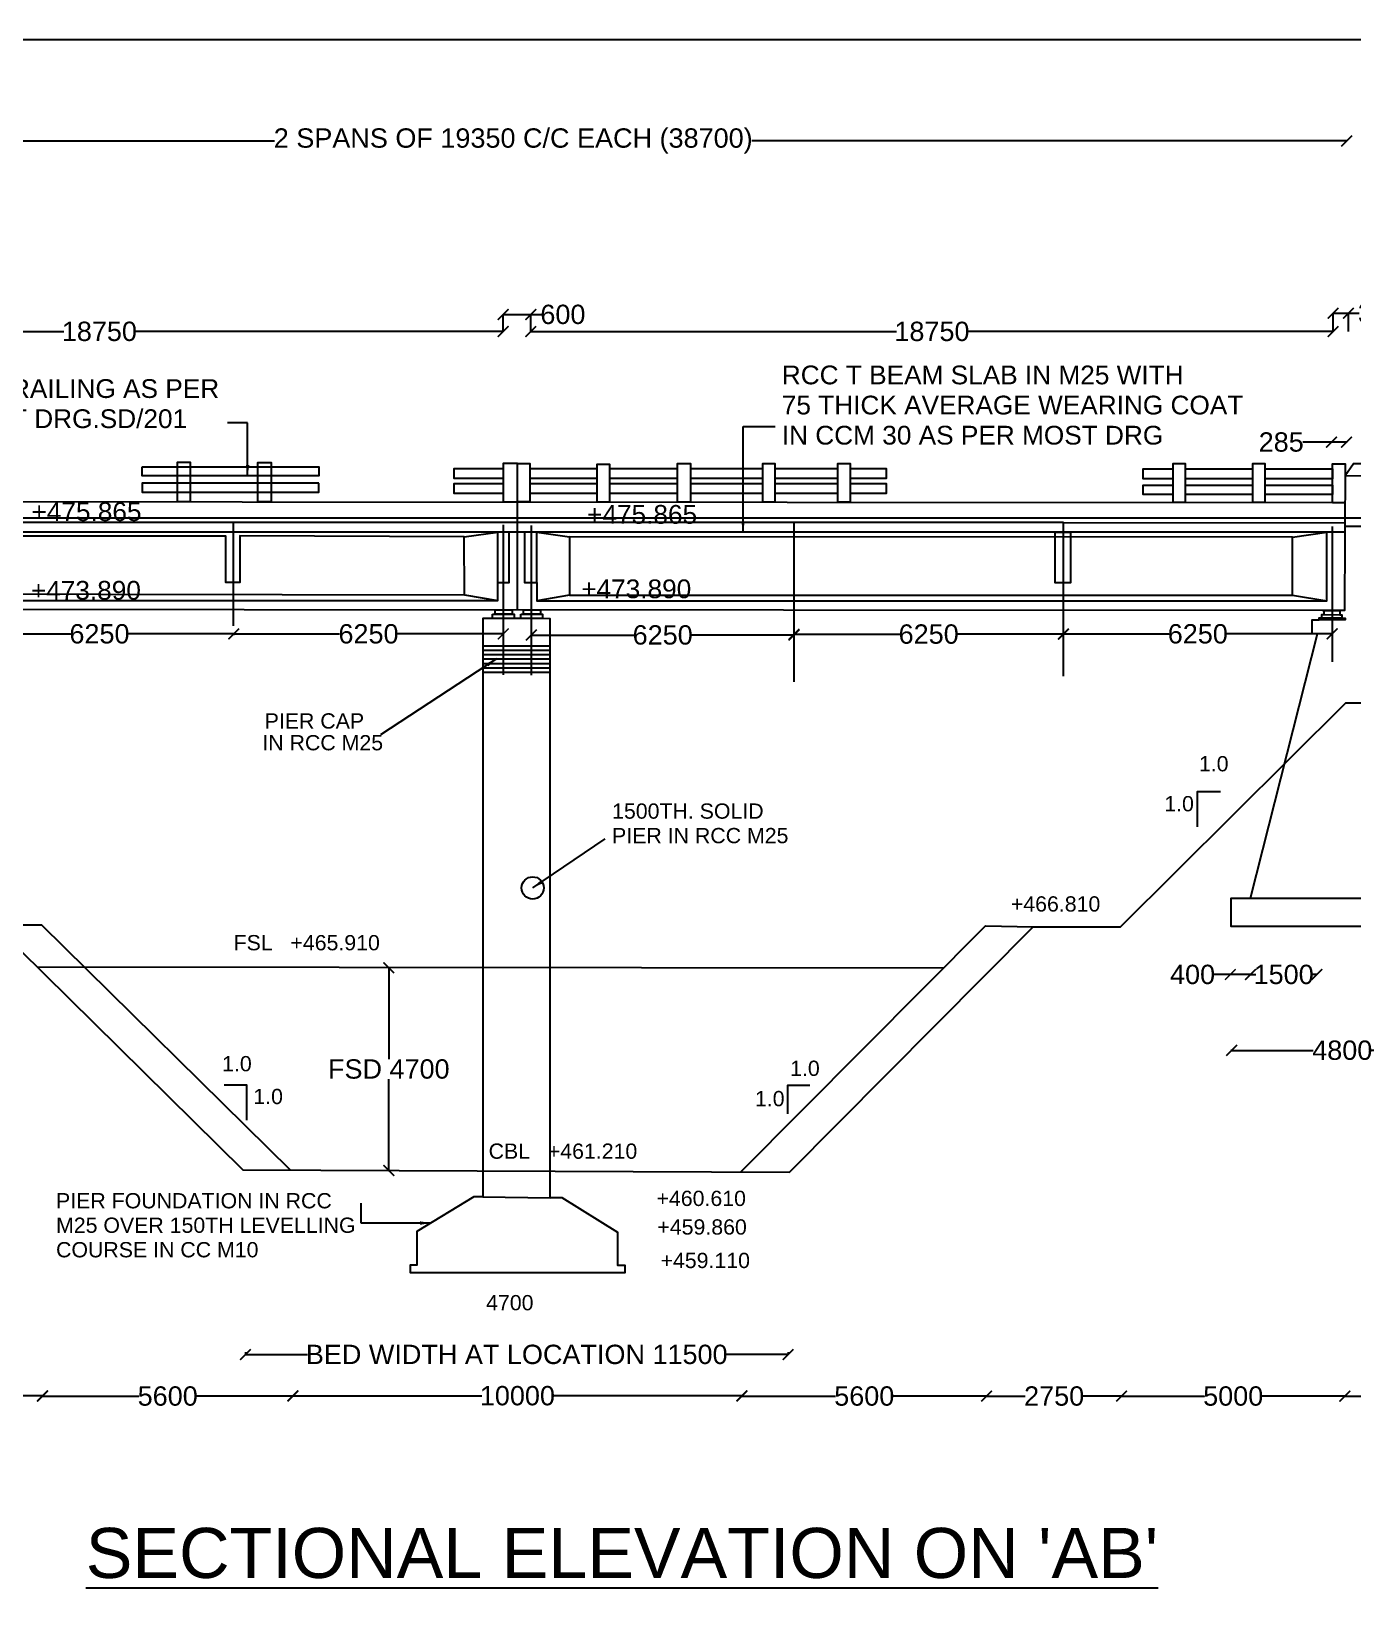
# Model space of a CAD drawing. Header units: inches. Extents: x -60434 to 117548, y -84336 to 29578.
# Drawn here: x -8980 to 21767, y -6943 to 29578 of the extents above; entities that cross this region are included whole.
import ezdxf

# ---------------------------------------------------------------- set-up
doc = ezdxf.new("R2010")
doc.units = ezdxf.units.IN
doc.header["$MEASUREMENT"] = 0
doc.styles.get("Standard").update_dxf_attribs({"font": 'arial.ttf'})
doc.dimstyles.get("Standard").update_dxf_attribs({"dimtxt": 450, "dimasz": 250, "dimexe": 0.18, "dimexo": 0.0625, "dimgap": 0.09, "dimtad": 0, "dimtih": 1, "dimtoh": 1, "dimdec": 0, "dimzin": 0, "dimdsep": 46, "dimtxsty": 'Standard', "dimblk": 'ARCHTICK', "dimcen": 0.09, "dimadec": 0, "dimazin": 0, "dimtfac": 1, "dimtdec": 0, "dimtofl": 0, "dimtmove": 0, "dimatfit": 3, "dimfxl": 1, "dimtolj": 1, "dimtzin": 0, "dimarcsym": 0})

# ---------------------------------------------------------------- blocks, each defined once
blk = doc.blocks.new('_ArchTick')
at = {"color": 0, "linetype": 'ByBlock', "const_width": 0.15}
blk.add_lwpolyline([(-0.5, -0.5), (0.5, 0.5)], dxfattribs=at)
blk = doc.blocks.new('*D5')
at = {"layer": 'Defpoints', "color": 0, "lineweight": -2, "transparency": 16777216}
for p, q in [((-16794, 22599), (-16794, 22593)), ((-16794, 22594), (-8223, 22594)), ((1997, 22594), (-6573, 22594)), ((1997, 22599), (1997, 22593))]:
    blk.add_line(p, q, dxfattribs=at)
at = {"layer": 'Defpoints', "color": 0, "transparency": 16777216}
for p in [(-16794, 22599), (1997, 22599), (1997, 22594)]:
    blk.add_point(p, dxfattribs=at)
at = {"layer": 'Defpoints', "color": 0, "lineweight": -2, "transparency": 16777216, "xscale": 250, "yscale": 250, "zscale": 250, "rotation": 180}
blk.add_blockref('_ArchTick', (-16794, 22594), dxfattribs=at)
at = {"layer": 'Defpoints', "color": 0, "lineweight": -2, "transparency": 16777216, "xscale": 250, "yscale": 250, "zscale": 250}
blk.add_blockref('_ArchTick', (1997, 22594), dxfattribs=at)
at = {"layer": 'Defpoints', "color": 0, "transparency": 16777216, "insert": (-7398, 22594), "char_height": 450, "attachment_point": 5}
blk.add_mtext('\\A1;18750', dxfattribs=at)
blk = doc.blocks.new('*D6')
at = {"layer": 'Defpoints', "color": 0, "lineweight": -2, "transparency": 16777216}
for p, q in [((1997, 22593), (1997, 22989)), ((1997, 22989), (2641, 22989)), ((2641, 22593), (2641, 22989)), ((2641, 22989), (2891, 22989))]:
    blk.add_line(p, q, dxfattribs=at)
at = {"layer": 'Defpoints', "color": 0, "transparency": 16777216}
for p in [(2641, 22989), (1997, 22593), (2641, 22593)]:
    blk.add_point(p, dxfattribs=at)
at = {"layer": 'Defpoints', "color": 0, "lineweight": -2, "transparency": 16777216, "xscale": 250, "yscale": 250, "zscale": 250, "rotation": 180}
blk.add_blockref('_ArchTick', (1997, 22989), dxfattribs=at)
at = {"layer": 'Defpoints', "color": 0, "lineweight": -2, "transparency": 16777216, "xscale": 250, "yscale": 250, "zscale": 250}
blk.add_blockref('_ArchTick', (2641, 22989), dxfattribs=at)
at = {"layer": 'Defpoints', "color": 0, "transparency": 16777216, "insert": (3389, 22989), "char_height": 450, "attachment_point": 5}
blk.add_mtext('\\A1;600', dxfattribs=at)
blk = doc.blocks.new('*D7')
at = {"layer": 'Defpoints', "color": 0, "lineweight": -2, "transparency": 16777216}
for p, q in [((2641, 22593), (2641, 22594)), ((2641, 22593), (11152, 22593)), ((21312, 22593), (12802, 22593)), ((21312, 22593), (21312, 22594))]:
    blk.add_line(p, q, dxfattribs=at)
at = {"layer": 'Defpoints', "color": 0, "transparency": 16777216}
for p in [(2641, 22593), (21312, 22593), (21312, 22593)]:
    blk.add_point(p, dxfattribs=at)
at = {"layer": 'Defpoints', "color": 0, "lineweight": -2, "transparency": 16777216, "xscale": 250, "yscale": 250, "zscale": 250, "rotation": 180}
blk.add_blockref('_ArchTick', (2641, 22593), dxfattribs=at)
at = {"layer": 'Defpoints', "color": 0, "lineweight": -2, "transparency": 16777216, "xscale": 250, "yscale": 250, "zscale": 250}
blk.add_blockref('_ArchTick', (21312, 22593), dxfattribs=at)
at = {"layer": 'Defpoints', "color": 0, "transparency": 16777216, "insert": (11977, 22593), "char_height": 450, "attachment_point": 5}
blk.add_mtext('\\A1;18750', dxfattribs=at)
blk = doc.blocks.new('*D8')
at = {"layer": 'Defpoints', "color": 0, "lineweight": -2, "transparency": 16777216}
for p, q in [((21312, 22594), (21312, 23020)), ((21312, 23019), (21669, 23019)), ((21669, 22594), (21669, 23020)), ((21669, 23019), (21919, 23019))]:
    blk.add_line(p, q, dxfattribs=at)
at = {"layer": 'Defpoints', "color": 0, "transparency": 16777216}
for p in [(21669, 23019), (21312, 22594), (21669, 22594)]:
    blk.add_point(p, dxfattribs=at)
at = {"layer": 'Defpoints', "color": 0, "lineweight": -2, "transparency": 16777216, "xscale": 250, "yscale": 250, "zscale": 250, "rotation": 180}
blk.add_blockref('_ArchTick', (21312, 23019), dxfattribs=at)
at = {"layer": 'Defpoints', "color": 0, "lineweight": -2, "transparency": 16777216, "xscale": 250, "yscale": 250, "zscale": 250}
blk.add_blockref('_ArchTick', (21669, 23019), dxfattribs=at)
at = {"layer": 'Defpoints', "color": 0, "transparency": 16777216, "insert": (22415, 23019), "char_height": 450, "attachment_point": 5}
blk.add_mtext('\\A1;300', dxfattribs=at)
blk = doc.blocks.new('*D9')
at = {"layer": 'Defpoints', "color": 0, "lineweight": -2, "transparency": 16777216}
for p, q in [((-17160, 27046), (-17160, 27028)), ((-17160, 27028), (-3319, 27028)), ((21627, 27028), (7786, 27028)), ((21627, 27046), (21627, 27028))]:
    blk.add_line(p, q, dxfattribs=at)
at = {"layer": 'Defpoints', "color": 0, "transparency": 16777216}
for p in [(-17160, 27046), (21627, 27046), (21627, 27028)]:
    blk.add_point(p, dxfattribs=at)
at = {"layer": 'Defpoints', "color": 0, "lineweight": -2, "transparency": 16777216, "xscale": 250, "yscale": 250, "zscale": 250, "rotation": 180}
blk.add_blockref('_ArchTick', (-17160, 27028), dxfattribs=at)
at = {"layer": 'Defpoints', "color": 0, "lineweight": -2, "transparency": 16777216, "xscale": 250, "yscale": 250, "zscale": 250}
blk.add_blockref('_ArchTick', (21627, 27028), dxfattribs=at)
at = {"layer": 'Defpoints', "color": 0, "transparency": 16777216, "insert": (2233, 27028), "char_height": 450, "attachment_point": 5}
blk.add_mtext('\\A1;2 SPANS OF 19350 C/C EACH (38700)', dxfattribs=at)
blk = doc.blocks.new('*D10')
at = {"layer": 'Defpoints', "color": 0, "lineweight": -2, "transparency": 16777216}
for p, q in [((21276, 20019), (20607, 20019)), ((21276, 20006), (21276, 20019)), ((21623, 20019), (21276, 20019)), ((21623, 20006), (21623, 20019))]:
    blk.add_line(p, q, dxfattribs=at)
at = {"layer": 'Defpoints', "color": 0, "transparency": 16777216}
for p in [(21276, 20006), (21623, 20019), (21623, 20006)]:
    blk.add_point(p, dxfattribs=at)
at = {"layer": 'Defpoints', "color": 0, "lineweight": -2, "transparency": 16777216, "xscale": 250, "yscale": 250, "zscale": 250, "rotation": 180}
blk.add_blockref('_ArchTick', (21276, 20019), dxfattribs=at)
at = {"layer": 'Defpoints', "color": 0, "lineweight": -2, "transparency": 16777216, "xscale": 250, "yscale": 250, "zscale": 250}
blk.add_blockref('_ArchTick', (21623, 20019), dxfattribs=at)
at = {"layer": 'Defpoints', "color": 0, "transparency": 16777216, "insert": (20105, 20019), "char_height": 450, "attachment_point": 5}
blk.add_mtext('\\A1;285', dxfattribs=at)
blk = doc.blocks.new('*D13')
at = {"layer": 'Defpoints', "color": 0, "lineweight": -2, "transparency": 16777216}
for p, q in [((15036, 15549), (15036, 15555)), ((15036, 15555), (17492, 15555)), ((21292, 15555), (18837, 15555)), ((21292, 15549), (21292, 15555))]:
    blk.add_line(p, q, dxfattribs=at)
at = {"layer": 'Defpoints', "color": 0, "transparency": 16777216}
for p in [(15036, 15555), (15036, 15549), (21292, 15549)]:
    blk.add_point(p, dxfattribs=at)
at = {"layer": 'Defpoints', "color": 0, "lineweight": -2, "transparency": 16777216, "xscale": 250, "yscale": 250, "zscale": 250, "rotation": 180}
blk.add_blockref('_ArchTick', (15036, 15555), dxfattribs=at)
at = {"layer": 'Defpoints', "color": 0, "lineweight": -2, "transparency": 16777216, "xscale": 250, "yscale": 250, "zscale": 250}
blk.add_blockref('_ArchTick', (21292, 15555), dxfattribs=at)
at = {"layer": 'Defpoints', "color": 0, "transparency": 16777216, "insert": (18164, 15555), "char_height": 450, "attachment_point": 5}
blk.add_mtext('\\A1;6250', dxfattribs=at)
blk = doc.blocks.new('*D14')
at = {"layer": 'Defpoints', "color": 0, "lineweight": -2, "transparency": 16777216}
for p, q in [((8767, 15549), (8767, 15549)), ((8767, 15549), (11229, 15549)), ((15036, 15549), (12574, 15549)), ((15036, 15549), (15036, 15549))]:
    blk.add_line(p, q, dxfattribs=at)
at = {"layer": 'Defpoints', "color": 0, "transparency": 16777216}
for p in [(8767, 15549), (8767, 15549), (15036, 15549)]:
    blk.add_point(p, dxfattribs=at)
at = {"layer": 'Defpoints', "color": 0, "lineweight": -2, "transparency": 16777216, "xscale": 250, "yscale": 250, "zscale": 250, "rotation": 180}
blk.add_blockref('_ArchTick', (8767, 15549), dxfattribs=at)
at = {"layer": 'Defpoints', "color": 0, "lineweight": -2, "transparency": 16777216, "xscale": 250, "yscale": 250, "zscale": 250}
blk.add_blockref('_ArchTick', (15036, 15549), dxfattribs=at)
at = {"layer": 'Defpoints', "color": 0, "transparency": 16777216, "insert": (11901, 15549), "char_height": 450, "attachment_point": 5}
blk.add_mtext('\\A1;6250', dxfattribs=at)
blk = doc.blocks.new('*D15')
at = {"layer": 'Defpoints', "color": 0, "lineweight": -2, "transparency": 16777216}
for p, q in [((2655, 15549), (2655, 15529)), ((2655, 15529), (5039, 15529)), ((8767, 15529), (6384, 15529)), ((8767, 15549), (8767, 15529))]:
    blk.add_line(p, q, dxfattribs=at)
at = {"layer": 'Defpoints', "color": 0, "transparency": 16777216}
for p in [(2655, 15549), (2655, 15529), (8767, 15549)]:
    blk.add_point(p, dxfattribs=at)
at = {"layer": 'Defpoints', "color": 0, "lineweight": -2, "transparency": 16777216, "xscale": 250, "yscale": 250, "zscale": 250, "rotation": 180}
blk.add_blockref('_ArchTick', (2655, 15529), dxfattribs=at)
at = {"layer": 'Defpoints', "color": 0, "lineweight": -2, "transparency": 16777216, "xscale": 250, "yscale": 250, "zscale": 250}
blk.add_blockref('_ArchTick', (8767, 15529), dxfattribs=at)
at = {"layer": 'Defpoints', "color": 0, "transparency": 16777216, "insert": (5711, 15529), "char_height": 450, "attachment_point": 5}
blk.add_mtext('\\A1;6250', dxfattribs=at)
blk = doc.blocks.new('*D16')
at = {"layer": 'Defpoints', "color": 0, "lineweight": -2, "transparency": 16777216}
for p, q in [((-4271, 15529), (-4271, 15555)), ((-4271, 15555), (-1808, 15555)), ((2000, 15555), (-463, 15555)), ((2000, 15529), (2000, 15555))]:
    blk.add_line(p, q, dxfattribs=at)
at = {"layer": 'Defpoints', "color": 0, "transparency": 16777216}
for p in [(-4271, 15555), (-4271, 15529), (2000, 15529)]:
    blk.add_point(p, dxfattribs=at)
at = {"layer": 'Defpoints', "color": 0, "lineweight": -2, "transparency": 16777216, "xscale": 250, "yscale": 250, "zscale": 250, "rotation": 180}
blk.add_blockref('_ArchTick', (-4271, 15555), dxfattribs=at)
at = {"layer": 'Defpoints', "color": 0, "lineweight": -2, "transparency": 16777216, "xscale": 250, "yscale": 250, "zscale": 250}
blk.add_blockref('_ArchTick', (2000, 15555), dxfattribs=at)
at = {"layer": 'Defpoints', "color": 0, "transparency": 16777216, "insert": (-1135, 15555), "char_height": 450, "attachment_point": 5}
blk.add_mtext('\\A1;6250', dxfattribs=at)
blk = doc.blocks.new('*D17')
at = {"layer": 'Defpoints', "color": 0, "lineweight": -2, "transparency": 16777216}
for p, q in [((-10521, 15555), (-10521, 15555)), ((-10521, 15555), (-8068, 15555)), ((-4271, 15555), (-6723, 15555)), ((-4271, 15555), (-4271, 15555))]:
    blk.add_line(p, q, dxfattribs=at)
at = {"layer": 'Defpoints', "color": 0, "transparency": 16777216}
for p in [(-10521, 15555), (-10521, 15555), (-4271, 15555)]:
    blk.add_point(p, dxfattribs=at)
at = {"layer": 'Defpoints', "color": 0, "lineweight": -2, "transparency": 16777216, "xscale": 250, "yscale": 250, "zscale": 250, "rotation": 180}
blk.add_blockref('_ArchTick', (-10521, 15555), dxfattribs=at)
at = {"layer": 'Defpoints', "color": 0, "lineweight": -2, "transparency": 16777216, "xscale": 250, "yscale": 250, "zscale": 250}
blk.add_blockref('_ArchTick', (-4271, 15555), dxfattribs=at)
at = {"layer": 'Defpoints', "color": 0, "transparency": 16777216, "insert": (-7396, 15555), "char_height": 450, "attachment_point": 5}
blk.add_mtext('\\A1;6250', dxfattribs=at)
blk = doc.blocks.new('*D25')
at = {"layer": 'Defpoints', "color": 0, "lineweight": -2, "transparency": 16777216}
for p, q in [((-663, 7787), (-664, 7787)), ((-663, 7787), (-663, 5660)), ((-663, 3067), (-663, 5194)), ((-668, 3067), (-663, 3067))]:
    blk.add_line(p, q, dxfattribs=at)
at = {"layer": 'Defpoints', "color": 0, "transparency": 16777216}
for p in [(-663, 7787), (-663, 7787), (-669, 3067)]:
    blk.add_point(p, dxfattribs=at)
at = {"layer": 'Defpoints', "color": 0, "lineweight": -2, "transparency": 16777216, "xscale": 250, "yscale": 250, "zscale": 250}
for p, rotation in [((-663, 7787), 90), ((-663, 3067), 270)]:
    blk.add_blockref('_ArchTick', p, dxfattribs=dict(at, rotation=rotation))
at = {"layer": 'Defpoints', "color": 0, "transparency": 16777216, "insert": (-663, 5427), "char_height": 450, "attachment_point": 5}
blk.add_mtext('\\A1;FSD 4700', dxfattribs=at)
blk = doc.blocks.new('*D26')
at = {"layer": 'Defpoints', "color": 0, "lineweight": -2, "transparency": 16777216}
for p, q in [((-4000, -1163), (-4000, -1215)), ((-4000, -1215), (-2556, -1215)), ((8629, -1215), (7185, -1215)), ((8629, -1163), (8629, -1215))]:
    blk.add_line(p, q, dxfattribs=at)
at = {"layer": 'Defpoints', "color": 0, "transparency": 16777216}
for p in [(-4000, -1163), (8629, -1163), (8629, -1215)]:
    blk.add_point(p, dxfattribs=at)
at = {"layer": 'Defpoints', "color": 0, "lineweight": -2, "transparency": 16777216, "xscale": 250, "yscale": 250, "zscale": 250, "rotation": 180}
blk.add_blockref('_ArchTick', (-4000, -1215), dxfattribs=at)
at = {"layer": 'Defpoints', "color": 0, "lineweight": -2, "transparency": 16777216, "xscale": 250, "yscale": 250, "zscale": 250}
blk.add_blockref('_ArchTick', (8629, -1215), dxfattribs=at)
at = {"layer": 'Defpoints', "color": 0, "transparency": 16777216, "insert": (2314, -1215), "char_height": 450, "attachment_point": 5}
blk.add_mtext('\\A1;BED WIDTH AT LOCATION 11500', dxfattribs=at)
blk = doc.blocks.new('*D30')
at = {"layer": 'Defpoints', "color": 0, "lineweight": -2, "transparency": 16777216}
for p, q in [((-11872, -2184), (-11872, -2176)), ((-11872, -2176), (-10973, -2176)), ((-8722, -2176), (-9622, -2176)), ((-8722, -2184), (-8722, -2176))]:
    blk.add_line(p, q, dxfattribs=at)
at = {"layer": 'Defpoints', "color": 0, "transparency": 16777216}
for p in [(-11872, -2184), (-8722, -2176), (-8722, -2184)]:
    blk.add_point(p, dxfattribs=at)
at = {"layer": 'Defpoints', "color": 0, "lineweight": -2, "transparency": 16777216, "xscale": 250, "yscale": 250, "zscale": 250, "rotation": 180}
blk.add_blockref('_ArchTick', (-11872, -2176), dxfattribs=at)
at = {"layer": 'Defpoints', "color": 0, "lineweight": -2, "transparency": 16777216, "xscale": 250, "yscale": 250, "zscale": 250}
blk.add_blockref('_ArchTick', (-8722, -2176), dxfattribs=at)
at = {"layer": 'Defpoints', "color": 0, "transparency": 16777216, "insert": (-10298, -2176), "char_height": 450, "attachment_point": 5}
blk.add_mtext('\\A1;2750', dxfattribs=at)
blk = doc.blocks.new('*D31')
at = {"layer": 'Defpoints', "color": 0, "lineweight": -2, "transparency": 16777216}
for p, q in [((-8722, -2176), (-8722, -2184)), ((-8722, -2184), (-6480, -2184)), ((-2894, -2184), (-5137, -2184)), ((-2894, -2176), (-2894, -2184))]:
    blk.add_line(p, q, dxfattribs=at)
at = {"layer": 'Defpoints', "color": 0, "transparency": 16777216}
for p in [(-8722, -2176), (-2894, -2176), (-2894, -2184)]:
    blk.add_point(p, dxfattribs=at)
at = {"layer": 'Defpoints', "color": 0, "lineweight": -2, "transparency": 16777216, "xscale": 250, "yscale": 250, "zscale": 250, "rotation": 180}
blk.add_blockref('_ArchTick', (-8722, -2184), dxfattribs=at)
at = {"layer": 'Defpoints', "color": 0, "lineweight": -2, "transparency": 16777216, "xscale": 250, "yscale": 250, "zscale": 250}
blk.add_blockref('_ArchTick', (-2894, -2184), dxfattribs=at)
at = {"layer": 'Defpoints', "color": 0, "transparency": 16777216, "insert": (-5808, -2184), "char_height": 450, "attachment_point": 5}
blk.add_mtext('\\A1;5600', dxfattribs=at)
blk = doc.blocks.new('*D32')
at = {"layer": 'Defpoints', "color": 0, "lineweight": -2, "transparency": 16777216}
for p, q in [((-2894, -2184), (-2894, -2176)), ((-2894, -2176), (1506, -2176)), ((7555, -2176), (3155, -2176)), ((7555, -2184), (7555, -2176))]:
    blk.add_line(p, q, dxfattribs=at)
at = {"layer": 'Defpoints', "color": 0, "transparency": 16777216}
for p in [(-2894, -2184), (7555, -2176), (7555, -2184)]:
    blk.add_point(p, dxfattribs=at)
at = {"layer": 'Defpoints', "color": 0, "lineweight": -2, "transparency": 16777216, "xscale": 250, "yscale": 250, "zscale": 250, "rotation": 180}
blk.add_blockref('_ArchTick', (-2894, -2176), dxfattribs=at)
at = {"layer": 'Defpoints', "color": 0, "lineweight": -2, "transparency": 16777216, "xscale": 250, "yscale": 250, "zscale": 250}
blk.add_blockref('_ArchTick', (7555, -2176), dxfattribs=at)
at = {"layer": 'Defpoints', "color": 0, "transparency": 16777216, "insert": (2330, -2176), "char_height": 450, "attachment_point": 5}
blk.add_mtext('\\A1;10000', dxfattribs=at)
blk = doc.blocks.new('*D33')
at = {"layer": 'Defpoints', "color": 0, "lineweight": -2, "transparency": 16777216}
for p, q in [((7555, -2184), (7555, -2184)), ((7555, -2184), (9731, -2184)), ((13250, -2184), (11074, -2184)), ((13250, -2184), (13250, -2184))]:
    blk.add_line(p, q, dxfattribs=at)
at = {"layer": 'Defpoints', "color": 0, "transparency": 16777216}
for p in [(7555, -2184), (13250, -2184), (13250, -2184)]:
    blk.add_point(p, dxfattribs=at)
at = {"layer": 'Defpoints', "color": 0, "lineweight": -2, "transparency": 16777216, "xscale": 250, "yscale": 250, "zscale": 250, "rotation": 180}
blk.add_blockref('_ArchTick', (7555, -2184), dxfattribs=at)
at = {"layer": 'Defpoints', "color": 0, "lineweight": -2, "transparency": 16777216, "xscale": 250, "yscale": 250, "zscale": 250}
blk.add_blockref('_ArchTick', (13250, -2184), dxfattribs=at)
at = {"layer": 'Defpoints', "color": 0, "transparency": 16777216, "insert": (10402, -2184), "char_height": 450, "attachment_point": 5}
blk.add_mtext('\\A1;5600', dxfattribs=at)
blk = doc.blocks.new('*D34')
at = {"layer": 'Defpoints', "color": 0, "lineweight": -2, "transparency": 16777216}
for p, q in [((13250, -2184), (13250, -2184)), ((13250, -2184), (14146, -2184)), ((16392, -2184), (15496, -2184)), ((16392, -2184), (16392, -2184))]:
    blk.add_line(p, q, dxfattribs=at)
at = {"layer": 'Defpoints', "color": 0, "transparency": 16777216}
for p in [(13250, -2184), (16392, -2184), (16392, -2184)]:
    blk.add_point(p, dxfattribs=at)
at = {"layer": 'Defpoints', "color": 0, "lineweight": -2, "transparency": 16777216, "xscale": 250, "yscale": 250, "zscale": 250, "rotation": 180}
blk.add_blockref('_ArchTick', (13250, -2184), dxfattribs=at)
at = {"layer": 'Defpoints', "color": 0, "lineweight": -2, "transparency": 16777216, "xscale": 250, "yscale": 250, "zscale": 250}
blk.add_blockref('_ArchTick', (16392, -2184), dxfattribs=at)
at = {"layer": 'Defpoints', "color": 0, "transparency": 16777216, "insert": (14821, -2184), "char_height": 450, "attachment_point": 5}
blk.add_mtext('\\A1;2750', dxfattribs=at)
blk = doc.blocks.new('*D35')
at = {"layer": 'Defpoints', "color": 0, "lineweight": -2, "transparency": 16777216}
for p, q in [((16392, -2184), (16392, -2184)), ((16392, -2184), (18317, -2184)), ((21584, -2184), (19660, -2184)), ((21584, -2184), (21584, -2184))]:
    blk.add_line(p, q, dxfattribs=at)
at = {"layer": 'Defpoints', "color": 0, "transparency": 16777216}
for p in [(16392, -2184), (21584, -2184), (21584, -2184)]:
    blk.add_point(p, dxfattribs=at)
at = {"layer": 'Defpoints', "color": 0, "lineweight": -2, "transparency": 16777216, "xscale": 250, "yscale": 250, "zscale": 250, "rotation": 180}
blk.add_blockref('_ArchTick', (16392, -2184), dxfattribs=at)
at = {"layer": 'Defpoints', "color": 0, "lineweight": -2, "transparency": 16777216, "xscale": 250, "yscale": 250, "zscale": 250}
blk.add_blockref('_ArchTick', (21584, -2184), dxfattribs=at)
at = {"layer": 'Defpoints', "color": 0, "transparency": 16777216, "insert": (18988, -2184), "char_height": 450, "attachment_point": 5}
blk.add_mtext('\\A1;5000', dxfattribs=at)
blk = doc.blocks.new('*D36')
at = {"layer": 'Defpoints', "color": 0, "lineweight": -2, "transparency": 16777216}
for p, q in [((21584, -2184), (21584, -2184)), ((21584, -2184), (22483, -2184)), ((24724, -2184), (23825, -2184)), ((24724, -2184), (24724, -2184))]:
    blk.add_line(p, q, dxfattribs=at)
at = {"layer": 'Defpoints', "color": 0, "transparency": 16777216}
for p in [(21584, -2184), (24724, -2184), (24724, -2184)]:
    blk.add_point(p, dxfattribs=at)
at = {"layer": 'Defpoints', "color": 0, "lineweight": -2, "transparency": 16777216, "xscale": 250, "yscale": 250, "zscale": 250, "rotation": 180}
blk.add_blockref('_ArchTick', (21584, -2184), dxfattribs=at)
at = {"layer": 'Defpoints', "color": 0, "lineweight": -2, "transparency": 16777216, "xscale": 250, "yscale": 250, "zscale": 250}
blk.add_blockref('_ArchTick', (24724, -2184), dxfattribs=at)
at = {"layer": 'Defpoints', "color": 0, "transparency": 16777216, "insert": (23154, -2184), "char_height": 450, "attachment_point": 5}
blk.add_mtext('\\A1;3000', dxfattribs=at)
blk = doc.blocks.new('*D38')
at = {"layer": 'Defpoints', "color": 0, "lineweight": -2, "transparency": 16777216}
for p, q in [((18951, 5884), (18951, 5864)), ((18951, 5864), (20846, 5864)), ((24101, 5864), (22206, 5864)), ((24101, 5884), (24101, 5864))]:
    blk.add_line(p, q, dxfattribs=at)
at = {"layer": 'Defpoints', "color": 0, "transparency": 16777216}
for p in [(18951, 5884), (24101, 5884), (24101, 5864)]:
    blk.add_point(p, dxfattribs=at)
at = {"layer": 'Defpoints', "color": 0, "lineweight": -2, "transparency": 16777216, "xscale": 250, "yscale": 250, "zscale": 250, "rotation": 180}
blk.add_blockref('_ArchTick', (18951, 5864), dxfattribs=at)
at = {"layer": 'Defpoints', "color": 0, "lineweight": -2, "transparency": 16777216, "xscale": 250, "yscale": 250, "zscale": 250}
blk.add_blockref('_ArchTick', (24101, 5864), dxfattribs=at)
at = {"layer": 'Defpoints', "color": 0, "transparency": 16777216, "insert": (21526, 5864), "char_height": 450, "attachment_point": 5}
blk.add_mtext('\\A1;4800', dxfattribs=at)
blk = doc.blocks.new('*D39')
at = {"layer": 'Defpoints', "color": 0, "lineweight": -2, "transparency": 16777216}
for p, q in [((18920, 7628), (18547, 7628)), ((18920, 7646), (18920, 7628)), ((19390, 7628), (18920, 7628)), ((19390, 7646), (19390, 7628))]:
    blk.add_line(p, q, dxfattribs=at)
at = {"layer": 'Defpoints', "color": 0, "transparency": 16777216}
for p in [(18920, 7646), (19390, 7646), (19390, 7628)]:
    blk.add_point(p, dxfattribs=at)
at = {"layer": 'Defpoints', "color": 0, "lineweight": -2, "transparency": 16777216, "xscale": 250, "yscale": 250, "zscale": 250, "rotation": 180}
blk.add_blockref('_ArchTick', (18920, 7628), dxfattribs=at)
at = {"layer": 'Defpoints', "color": 0, "lineweight": -2, "transparency": 16777216, "xscale": 250, "yscale": 250, "zscale": 250}
blk.add_blockref('_ArchTick', (19390, 7628), dxfattribs=at)
at = {"layer": 'Defpoints', "color": 0, "transparency": 16777216, "insert": (18042, 7628), "char_height": 450, "attachment_point": 5}
blk.add_mtext('\\A1;400', dxfattribs=at)
blk = doc.blocks.new('*D40')
at = {"layer": 'Defpoints', "color": 0, "lineweight": -2, "transparency": 16777216}
for p, q in [((19390, 7628), (19390, 7628)), ((19390, 7628), (19512, 7628)), ((20936, 7628), (20813, 7628)), ((20936, 7628), (20936, 7628))]:
    blk.add_line(p, q, dxfattribs=at)
at = {"layer": 'Defpoints', "color": 0, "transparency": 16777216}
for p in [(19390, 7628), (20936, 7628), (20936, 7628)]:
    blk.add_point(p, dxfattribs=at)
at = {"layer": 'Defpoints', "color": 0, "lineweight": -2, "transparency": 16777216, "xscale": 250, "yscale": 250, "zscale": 250, "rotation": 180}
blk.add_blockref('_ArchTick', (19390, 7628), dxfattribs=at)
at = {"layer": 'Defpoints', "color": 0, "lineweight": -2, "transparency": 16777216, "xscale": 250, "yscale": 250, "zscale": 250}
blk.add_blockref('_ArchTick', (20936, 7628), dxfattribs=at)
at = {"layer": 'Defpoints', "color": 0, "transparency": 16777216, "insert": (20162, 7628), "char_height": 450, "attachment_point": 5}
blk.add_mtext('\\A1;1500', dxfattribs=at)

msp = doc.modelspace()

# ---------------------------------------------------------------- linework, layer by layer
at = {"layer": 'Defpoints'}
for points in [[(-60434, 29392), (116653, 29392), (116653, -84335.5), (-60434, -84335.5)], [(-6402.2, 19440.4), (-2292.9, 19440.4), (-2292.9, 19233.6), (-6402.2, 19233.6)], [(-5282.5, 18631.1), (-5579.7, 18631.1), (-5579.7, 19552.9), (-5282.5, 19552.9)], [(-3399.9, 18629.9), (-3707.3, 18629.9), (-3707.3, 19548.4), (-3399.9, 19548.4)], [(2329.6, 19523.9), (1998.5, 19523.9), (1998.5, 18626.5), (2329.6, 18626.5)], [(2329.6, 19523.9), (2620.3, 19523.9), (2620.3, 18626.1), (2329.6, 18626.1)], [(4476.8, 18624.9), (4189, 18624.9), (4189, 19506.3), (4476.8, 19506.3)], [(6356.7, 18623.7), (6054.5, 18623.7), (6054.5, 19524.6), (6356.7, 19524.6)], [(8322.3, 18622.5), (8038, 18622.5), (8038, 19522.5), (8322.3, 19522.5)], [(10070.3, 18621.3), (9783.5, 18621.3), (9783.5, 19517.5), (10070.3, 19517.5)], [(17866.9, 18616.4), (17593.4, 18616.4), (17593.4, 19518.6), (17866.9, 19518.6)], [(19721.6, 18615.2), (19448.2, 18615.2), (19448.2, 19521.7), (19721.6, 19521.7)], [(-2292.9, 19064.2), (-6399.3, 19064.2), (-6399.3, 18850.8), (-2292.9, 18850.8)], [(14845, 17927), (15199, 17927), (15199, 16740.8), (14845, 16740.8)], [(1814.1, 16113.5), (2209.4, 16113.5), (2209.4, 16013.2), (1814.1, 16013.2)], [(2469.3, 16113), (2864.6, 16113), (2864.6, 16012.8), (2469.3, 16012.8)], [(1753.5, 16013.2), (2257.9, 16013.2), (2257.9, 15911.5), (1753.5, 15911.5)], [(2408.7, 16012.8), (2913.1, 16012.8), (2913.1, 15911), (2408.7, 15911)]]:
    msp.add_lwpolyline(points, close=True, dxfattribs=at)
for points in [[(-16776.7, 18638.5), (21298, 18614.2), (21298, 19514.4), (21596.2, 19514.4), (21581, 16102.4), (21468.5, 16102.4), (21075.5, 16102.4), (21468.5, 16102.4), (21468.5, 16000.3), (21519.3, 16000.3), (21519.3, 15923.3), (21593.3, 15923.3), (21593.3, 15883.3), (20992.3, 15883.3), (20992.3, 15932.5), (21047.8, 15932.5), (21047.8, 16008.2), (21103.3, 16005.7), (21103.3, 16102.4)], [(1998.5, 19174.2), (855.3, 19174.2), (855.3, 19406.9), (1998.5, 19406.9)], [(2329.6, 16113.2), (2329.6, 19523.9)], [(2620.3, 19406.9), (4189, 19406.9)], [(4476.8, 19406.9), (6054.5, 19406.9)], [(6356.7, 19406.9), (8038, 19406.9)], [(8322.3, 19406.9), (9783.5, 19406.9)], [(10070.3, 19406.9), (10911.3, 19406.9), (10911.3, 19174.2), (10070.3, 19174.2)], [(17593.4, 19165.9), (16890.5, 19165.9), (16890.5, 19399.2), (17593.4, 19399.2)], [(17866.9, 19399.2), (19448.2, 19399.2)], [(19721.6, 19399.2), (21298, 19399.2), (21298, 19165.9), (19721.6, 19165.9)], [(21595, 19244.6), (21786.4, 19523.2), (22088.4, 19523.2), (22263.5, 19229.2), (21594.9, 19232.1)], [(1998.5, 18820.7), (855.3, 18820.7), (855.3, 19053.4), (1998.5, 19053.4)], [(4189, 19174.2), (2620.3, 19174.2)], [(2620.3, 19053.4), (4189, 19053.4)], [(6054.5, 19174.2), (4476.8, 19174.2)], [(4476.8, 19053.4), (6054.5, 19053.4)], [(8038, 19174.2), (6356.7, 19174.2)], [(6356.7, 19053.4), (8038, 19053.4)], [(9783.5, 19174.2), (8322.3, 19174.2)], [(8322.3, 19053.4), (9783.5, 19053.4)], [(10070.3, 19053.4), (10911.3, 19053.4), (10911.3, 18820.7), (10070.3, 18820.7)], [(17593.4, 18802.9), (16890.5, 18802.9), (16890.5, 19013.5), (17593.4, 19013.5)], [(19448.2, 19165.9), (17866.9, 19165.9)], [(17866.9, 19013.5), (19448.2, 19013.5)], [(19721.6, 19013.5), (21298, 19013.5), (21298, 18802.9), (19721.6, 18802.9)], [(4189, 18820.7), (2620.3, 18820.7)], [(6054.5, 18820.7), (4476.8, 18820.7)], [(8038, 18820.7), (6356.7, 18820.7)], [(9783.5, 18820.7), (8322.3, 18820.7)], [(19448.2, 18802.9), (17866.9, 18802.9)], [(21298, 18614.2), (21592.2, 18612.9)], [(-34023.1, 18255.3), (38590.9, 18255.3)], [(-20255.8, 13959.2), (-17075.6, 13959.2), (-11886.2, 8787.7), (-9849.9, 8787.7), (-4061.4, 3080.4), (8659.5, 3028.4), (14329.7, 8738.8), (16364.5, 8738.8), (21606.3, 13950.3), (24784, 13950.3), (31092.3, 18255.3)], [(8766.6, 18144.6), (1261.9, 18144.6), (-17086, 18144.6)], [(21589.1, 17927), (-17086, 17927)], [(-16647.3, 16753.1), (-16647.3, 16330.9), (1877.9, 16330.9), (1877.9, 17927)], [(-4287.6, 18144.6), (-4287.6, 15745.6)], [(1096, 16466.2), (1090.7, 17815.6), (1877.9, 17927)], [(2131.7, 17927), (2131.7, 16747.7), (1877.9, 16747.7)], [(2000.3, 18097.4), (2000.3, 14601.2)], [(2497.3, 17927), (2497.3, 16750.5), (2783, 16750.5), (2783, 17927)], [(2655.5, 14594.5), (2655.5, 18075.2)], [(2783, 16750.5), (2783, 16326.4), (21166.6, 16326.4), (21166.6, 17927)], [(2783, 17927), (3542, 17812), (3542, 16458.1), (2783, 16326.4)], [(15036, 18144.6), (8766.6, 18144.6), (8766.6, 14443.3)], [(15036, 14571.3), (15036, 18144.6), (21590.1, 18144.1)], [(25267.6, 18066.2), (25267.6, 17782.5), (22292.6, 17782.5), (23696.8, 9404.9), (24108.8, 9404.9), (24108.8, 8745.9), (18939.9, 8745.9), (18939.9, 9402.8), (19387.7, 9402.8), (20945.9, 15557.6), (20828.3, 15557.6), (20828.3, 15883.7), (20992.3, 15883.3)], [(20364.9, 16459.2), (20364.9, 17805.8), (21166.6, 17927)], [(21292.3, 18055.7), (21292.3, 14907.9)], [(21589.7, 18066.2), (25267.6, 18066.2), (25267.6, 18255.3)], [(1090.7, 17815.6), (-4131.3, 17841.2), (-4131.3, 16749), (-4454, 16749), (-4454, 17833), (-10369.6, 17833), (-10369.6, 16755), (-10700.4, 16755), (-10700.4, 17835.1), (-15883.4, 17817)], [(20364.9, 17805.8), (3542, 17812)], [(-15883.4, 16492.8), (1096, 16466.2), (1877.9, 16330.9)], [(3542, 16458.1), (20364.9, 16459.2), (21166.6, 16326.4)], [(21075.5, 16102.4), (-16590.9, 16124.1)], [(1753.5, 15911.5), (1524.5, 15911.5), (1524.5, 2451.9), (1312.4, 2451.9), (-7.5, 1649.5), (-7.5, 865.4), (-168.7, 865.4), (-168.7, 691.6), (4836, 691.6), (4836, 856.3), (4670.5, 856.3), (4670.5, 1623.5), (3371.9, 2430.1), (3095.2, 2430.1), (3095.2, 15908.7), (2913.1, 15911)], [(2408.7, 15911), (2257.9, 15911.5)], [(21519.3, 15923.3), (21047.8, 15932.5)], [(21103.3, 16005.7), (21468.5, 16000.3)], [(1524.5, 15279.6), (3095.2, 15279.6)], [(1524.5, 15175), (3095.2, 15175)], [(1524.5, 15072.9), (3095.2, 15072.9)], [(1524.5, 14973.4), (3095.2, 14973.4)], [(1524.5, 14863.7), (3095.2, 14863.7)], [(1524.5, 14766.8), (3095.2, 14766.8)], [(1524.5, 14664.7), (3095.2, 14664.7)], [(18689.5, 11878.5), (18145.5, 11878.5), (18145.5, 11066.5)], [(19387.7, 9402.8), (23696.8, 9404.9)], [(-9849.9, 8787.7), (-8747.8, 8787.7), (-2948.1, 3075.9)], [(7532.1, 3033), (13223.1, 8758.4), (14329.7, 8738.8)], [(12243.5, 7772.9), (-8844.1, 7796)], [(-4494, 5062.5), (-3978, 5062.5), (-3978, 4235)], [(9132, 5048), (8613, 5048), (8613, 4382.5)], [(1524.5, 2451.9), (3095.2, 2430.1)]]:
    msp.add_lwpolyline(points, dxfattribs=at)
msp.add_circle((2687.3, 9644.5), 258.6, dxfattribs=at)

# ---------------------------------------------------------------- texts
for s, height, p in [('RCC T BEAM SLAB IN M25 WITH ', 436.5, (8483.6, 21364.2)), ('HAND RAILING AS PER ', 436.5, (-11352.4, 21046.8)), ('75 THICK AVERAGE WEARING COAT ', 436.5, (8483.6, 20663)), ('M.O.S.T DRG.SD/201', 436.5, (-11352.4, 20345.6)), ('IN CCM 30 AS PER MOST DRG', 436.5, (8483.6, 19961.8)), ('+475.865', 436.5, (-8977.3, 18182.6)), ('+475.865', 436.5, (3952.5, 18119)), ('+473.890', 436.5, (3816.3, 16385.9)), ('+473.890', 436.5, (-8991.5, 16352.1)), ('PIER CAP', 354.89, (-3551.1, 13352.8)), ('IN RCC M25', 354.89, (-3605.4, 12846.3)), ('1.0', 354.89, (18190.5, 12356.9)), ('1.0', 354.89, (17384.2, 11426.7)), ('1500TH. SOLID', 354.89, (4533.5, 11254.7)), ('PIER IN RCC M25', 354.89, (4533.5, 10684.6)), ('+466.810', 354.89, (13813.6, 9094)), ('FSL   +465.910', 354.89, (-4274.2, 8191.9)), ('1.0', 354.89, (-4541.7, 5376.4)), ('1.0', 354.89, (8676.7, 5268.8)), ('1.0', 354.89, (-3815, 4612.8)), ('1.0', 354.89, (7858.7, 4563.5)), ('CBL   +461.210', 354.89, (1660.5, 3340.7)), ('+460.610', 354.89, (5567.1, 2241.4)), ('PIER FOUNDATION IN RCC ', 354.89, (-8406.3, 2186.7)), ('M25 OVER 150TH LEVELLING ', 354.89, (-8406.3, 1616.6)), ('+459.860', 354.89, (5587.4, 1575.8)), ('COURSE IN CC M10', 354.89, (-8406.3, 1046.5)), ('+459.110', 354.89, (5660.9, 796.7)), ('4700', 354.89, (1602.1, -186)), ("%%USECTIONAL ELEVATION ON 'AB'", 1165.499, (-7715.5, -6415.7))]:
    msp.add_text(s, height=height, dxfattribs=at).set_placement(p)

# ---------------------------------------------------------------- dimensions: what is measured, and where the dimension line sits
for base, p1, p2, text, picture, middle in [((21626.7, 27028), (-17160.4, 27045.7), (21626.7, 27045.7), '2 SPANS OF 19350 C/C EACH (38700)', '*D9', (2233.1, 27028)), ((2641.4, 22988.8), (1997.1, 22593.4), (2641.4, 22593.4), '600', '*D6', (3389.1, 22988.8)), ((21668.6, 23019.4), (21312.1, 22593.6), (21668.6, 22593.6), '300', '*D8', (22414.9, 23019.4)), ((1997.1, 22593.6), (-16793.8, 22599.3), (1997.1, 22599.3), '18750', '*D5', (-7398.4, 22593.6)), ((21312.1, 22593.4), (2641.4, 22593.4), (21312.1, 22593.4), '18750', '*D7', (11976.7, 22593.4)), ((-10520.7, 15554.8), (-4271.1, 15555), (-10520.7, 15555), '6250', '*D17', (-7395.9, 15554.8)), ((-4271.1, 15554.8), (2000.3, 15529.1), (-4271.1, 15529.1), '6250', '*D16', (-1135.4, 15554.8)), ((2655.5, 15529.1), (8766.6, 15549.1), (2655.5, 15549.1), '6250', '*D15', (5711.1, 15529.1)), ((8766.6, 15549.1), (15036, 15549.1), (8766.6, 15549.1), '6250', '*D14', (11901.3, 15549.1)), ((15036, 15554.9), (21292.3, 15549.1), (15036, 15549.1), '6250', '*D13', (18164.1, 15554.9)), ((20935.5, 7627.8), (19389.5, 7627.8), (20935.5, 7627.8), '1500', '*D40', (20162.5, 7627.8)), ((24101, 5864), (18951, 5884.5), (24101, 5884.5), '4800', '*D38', (21526, 5864)), ((8628.6, -1214.9), (-3999.7, -1162.8), (8628.6, -1162.8), 'BED WIDTH AT LOCATION 11500', '*D26', (2314.4, -1214.9)), ((-8722.5, -2176.4), (-11872.5, -2184.2), (-8722.5, -2184.2), '2750', '*D30', (-10297.5, -2176.4)), ((-2894, -2184.2), (-8722.5, -2176.2), (-2894, -2176.2), '5600', '*D31', (-5808.2, -2184.2)), ((7555, -2176.2), (-2894, -2184.4), (7555, -2184.4), '10000', '*D32', (2330.5, -2176.2)), ((13249.5, -2184.4), (7555, -2184.4), (13249.5, -2184.4), '5600', '*D33', (10402.2, -2184.4)), ((16392, -2184.2), (13249.5, -2184.4), (16392, -2184.4), '2750', '*D34', (14820.8, -2184.2)), ((21584.5, -2184), (16392, -2184.4), (21584.5, -2184.4), '5000', '*D35', (18988.2, -2184)), ((24723.5, -2184.4), (21584.5, -2184.4), (24723.5, -2184.4), '3000', '*D36', (23154, -2184.4))]:
    dim = msp.add_linear_dim(base=base, p1=p1, p2=p2, text=text, dimstyle='Standard', dxfattribs=at)
    dim.commit()
    dim.dimension.update_dxf_attribs({"geometry": picture, "text_midpoint": middle})
for base, p1, p2, text, picture, middle in [((21622.6, 20018.6), (21275.5, 20005.5), (21622.6, 20005.5), '285', '*D10', (20104.8, 20018.6)), ((19389.5, 7628), (18920, 7646.5), (19389.5, 7646.5), '400', '*D39', (18041.5, 7628))]:
    dim = msp.add_linear_dim(base=base, p1=p1, p2=p2, text=text, dimstyle='Standard', dxfattribs=at)
    dim.commit()
    dim.dimension.update_dxf_attribs({"geometry": picture, "text_midpoint": middle, "dimtype": 160})
dim = msp.add_linear_dim(base=(-663.3, 7787.1), p1=(-668.5, 3066.5), p2=(-663.3, 7787.1), angle=90, text='FSD 4700', dimstyle='Standard', dxfattribs=at)
dim.commit()
dim.dimension.update_dxf_attribs({"geometry": '*D25', "text_midpoint": (-663.3, 5426.8)})

# ---------------------------------------------------------------- leaders
for points in [[(-3948.6, 19233.6), (-3948.6, 20471), (-4419.2, 20471)], [(7581.5, 17927), (7581.5, 20378.7), (8331.5, 20378.7)], [(1841.7, 14973.4), (-852.9, 13207.2)], [(2687.3, 9644.5), (4376.4, 10785.3)], [(312.4, 1844), (-1304.1, 1844), (-1304.1, 2305.3)]]:
    msp.add_leader(points, dimstyle='Standard', override={"dimgap": 0.09, "dimtad": 0}, dxfattribs=at)

doc.saveas('drawing.dxf')
